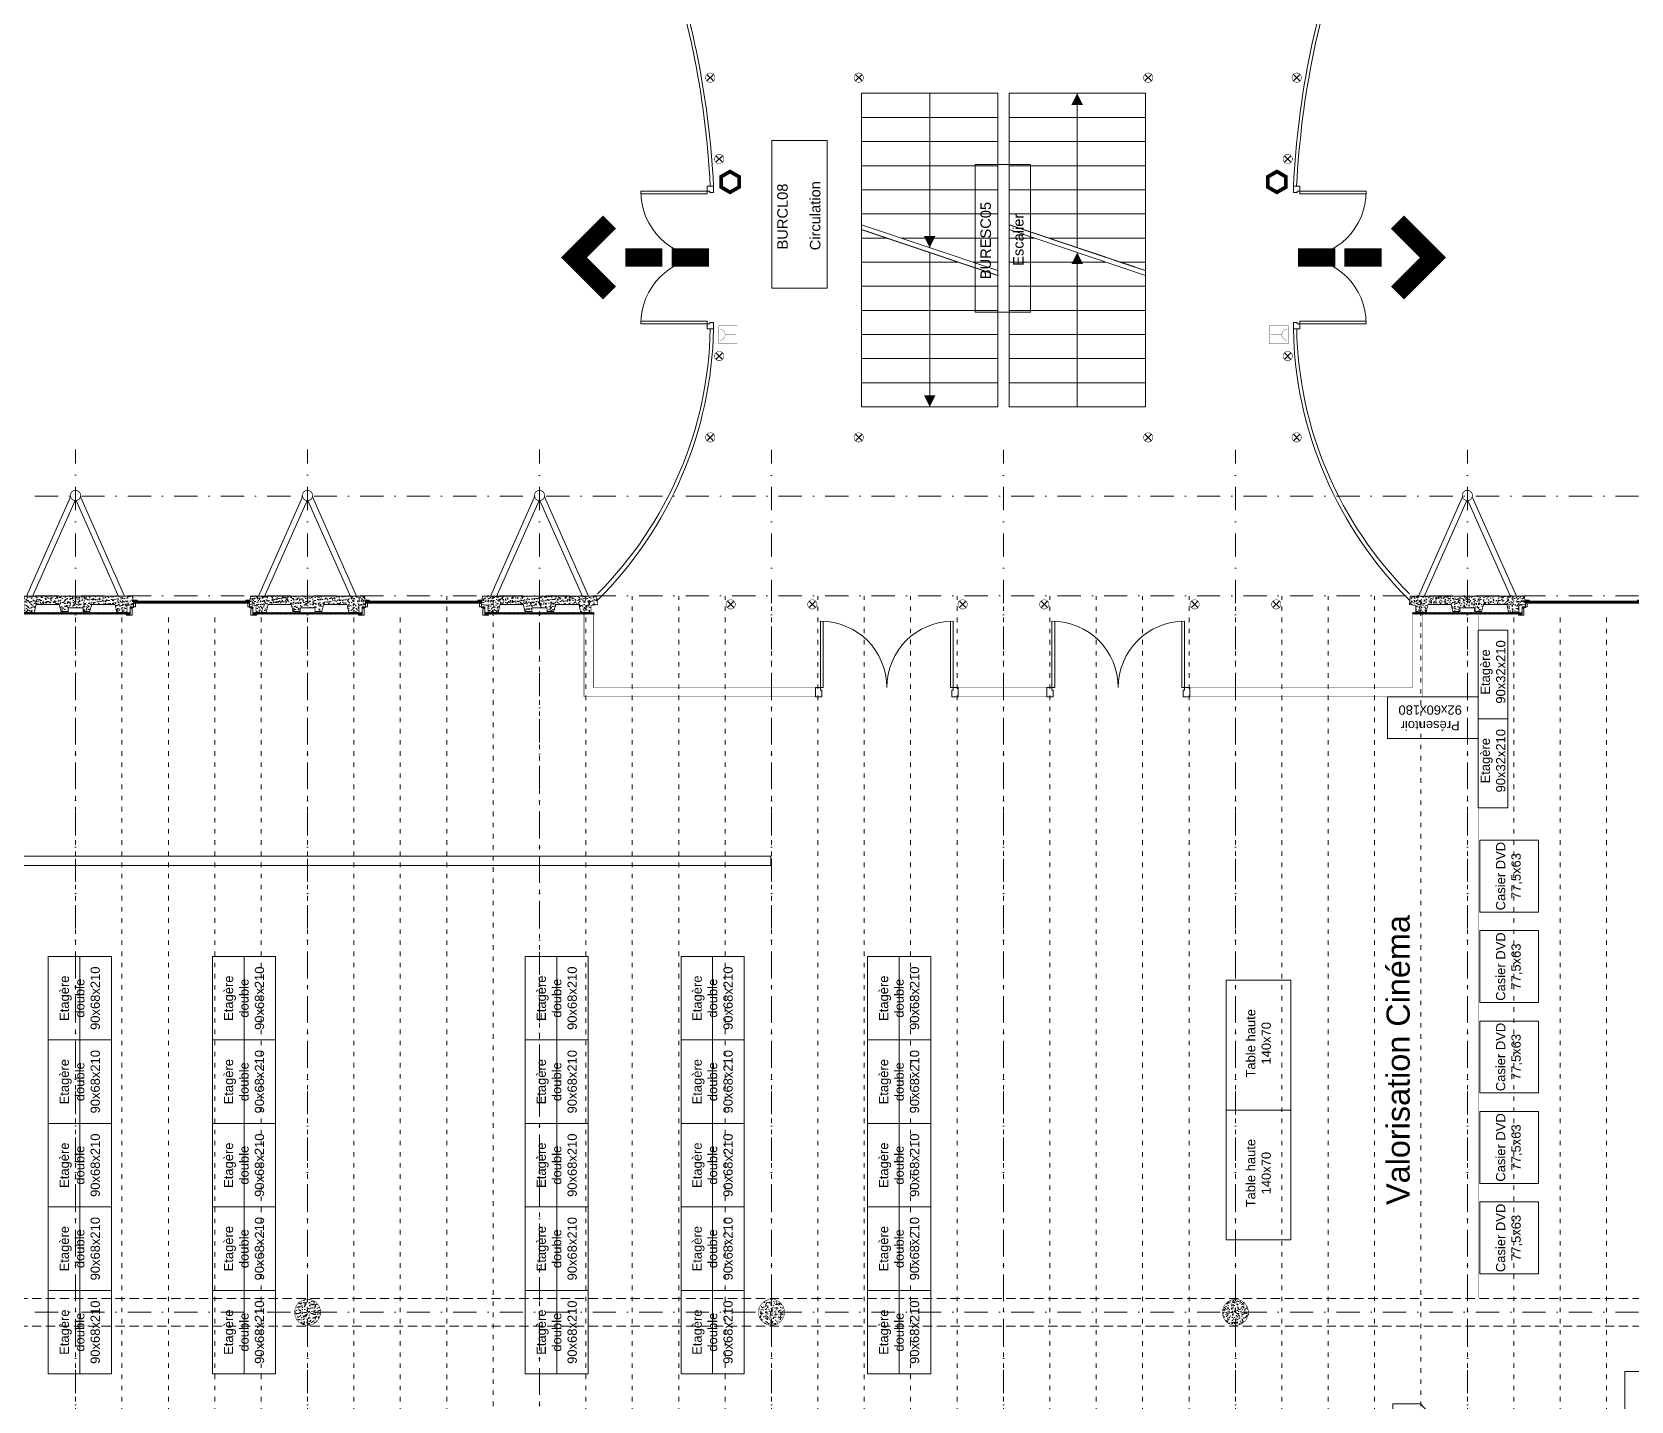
# Model space of a CAD drawing. Header units: millimetres. Extents: x 0 to 111176, y 95213 to 141729.
# Drawn here: x 55951 to 57674, y 107640 to 109116 of the extents above; entities that cross this region are included whole.
import ezdxf
from ezdxf.enums import TextEntityAlignment as Align

# ---------------------------------------------------------------- set-up
doc = ezdxf.new("R2010")
doc.units = ezdxf.units.MM
for name, pattern in [('ACAD_ISO03W100', [30, 12, -18]), ('DISCONTINU', [0.75, 0.5, -0.25]), ('HIDDEN2', [0.1875, 0.125, -0.0625]), ('TIRETPT2', [0.5, 0.25, -0.125, 0, -0.125])]:
    doc.linetypes.add(name, pattern=pattern)
doc.layers.add('CDP', color=7, linetype='Continuous', lineweight=9, true_color=0x364259)
doc.layers.add('STR_BOLLARD', color=7, linetype='Continuous', lineweight=9, true_color=0x1c1c1c)
doc.layers.add('Invisible', color=52, linetype='Continuous', lineweight=9, plot=False)
doc.layers.add('NOM_Espaces_SU', color=15, linetype='Continuous', lineweight=9, plot=False)
for name, color, linetype, lineweight in [('MEN_Ext', 115, 'Continuous', 9), ('MEN_Ext_Murs-rideaux', 113, 'Continuous', 9), ('MEN_Int', 153, 'Continuous', 9), ('MEN_Int_Escaliers', 25, 'Continuous', 9), ('MEN_Int_PCF', 177, 'Continuous', 9), ('MOB', 37, 'Continuous', 9), ('NOM_Espaces', 14, 'Continuous', 9), ('SSI-Evacuation', 90, 'Continuous', 9), ('SSI_DI', 20, 'Continuous', 9), ('SSI_UGCIS', 94, 'Continuous', 9), ('STR_BOLLARD_Axes', 252, 'Continuous', 9), ('STR_BOLLARD_projeté', 251, 'Continuous', 9)]:
    doc.layers.add(name, color=color, linetype=linetype, lineweight=lineweight)
doc.styles.add('Arial', font='arial.ttf')
doc.styles.get("Standard").update_dxf_attribs({"font": 'arial.ttf'})

# ---------------------------------------------------------------- blocks, each defined once
blk = doc.blocks.new('Fenetres Ext')
for points in [[(14.09999999846332, 3.400000005214679), (14.09999999846332, 4.400000005214679), (18.09999999846332, 4.400000005214679), (18.09999999846332, 3.400000005214679)], [(14.09999999846332, 1.400000005214679), (139.0999999735504, 1.400000005214679), (139.0999999735504, 3.400000005214679), (14.09999999846332, 3.400000005214679), (14.09999999846332, 1.400000005214679)], [(14.09999999846332, -2.599999994785321), (16.09999999846332, -2.599999994785321), (16.09999999846332, 1.400000005214679), (14.09999999846332, 1.400000005214679)], [(139.0999999735504, 3.400000005214679), (139.0999999735504, 4.400000005214679), (135.0999999735504, 4.400000005214679), (135.0999999735504, 3.400000005214679)], [(139.0999999735504, -2.599999994785321), (137.0999999735504, -2.599999994785321), (137.0999999735504, 1.400000005214679), (139.0999999735504, 1.400000005214679)], [(6.599999998463318, -10.59999999478532), (10.59999999846332, -10.59999999478532), (10.59999999846332, -3.599999994785321), (11.59999999846332, -3.599999994785321), (11.59999999846332, -4.585936534454959), (12.59999999972251, -4.585936534454959), (12.59999999846332, -11.59999999478532), (6.599999998463318, -11.59999999478532)], [(10.59999999846332, -3.599999994785321), (14.09999999846332, -3.599999994785321), (14.09999999846332, -2.599999994785321), (10.59999999846332, -2.599999994785321), (10.59999999846332, -3.599999994785321)], [(142.5999999735504, -3.599999994785321), (139.0999999735504, -3.599999994785321), (139.0999999735504, -2.599999994785321), (142.5999999735504, -2.599999994785321), (142.5999999735504, -3.599999994785321)], [(146.5999999735504, -10.59999999478532), (142.5999999735504, -10.59999999478532), (142.5999999735504, -3.599999994785321), (141.5999999735504, -3.599999994785321), (141.5999999735504, -4.585936534454959), (140.5999999722912, -4.585936534454959), (140.5999999735504, -11.59999999478532), (146.5999999735504, -11.59999999478532)]]:
    blk.add_lwpolyline(points, close=True)
blk.add_lwpolyline([(14.09999999846332, 2.400000005214679), (139.0999999735504, 2.400000005214679)])
blk = doc.blocks.new('Porte double 10')
blk.add_lwpolyline([(81.43703520298004, -8.499999990832293), (9.99999999278225, -8.499999998079147), (9.99999999254942, 5.529727786779404e-10), (0, 0), (6.984919309616089e-10, -6.999999998952262), (6.999999993247911, -6.999999998544808), (6.999999993015081, -5.499999994033715), (81.49999999022111, -5.49999999141437, -0.4142135623524235), (10.00000000023283, -76.99999999135616, -0.4142135623524235), (81.50000000465661, -148.4999999768334), (7.000000007450581, -148.4999999893189), (7.000000007450581, -146.9999999848078), (1.909211277961731e-08, -146.9999999852153), (1.862645149230957e-08, -153.9999999845168), (10.00000000814907, -153.9999999832944), (10.00000000675209, -145.4999999846332), (81.43703521694988, -145.4999999774445)], format="xyb")
blk = doc.blocks.new('panneau+contreventement')
at = {"lineweight": 5}
h = blk.add_hatch(dxfattribs=at)
h.set_pattern_fill('AR-CONC', color=252, scale=0.04, angle=360, style=0)
h.set_pattern_definition([(49.99999999999994, (6.955815479159355e-08, 17.59999999470892), (7.287386759840159, -0.6375634215561317), [0.7619999999999998, -8.381999999999998]), (354.9999999999999, (6.955815479159355e-08, 17.59999999470892), (-1.409736856998765, 7.642273809561408), [0.6096, -6.7056233668]), (100.4514446999998, (0.6072803495580956, 17.54686985470835), (5.877649883614139, 7.004710076487798), [0.6476003520000001, -7.123609784]), (46.18419999999995, (6.955815479159355e-08, 19.63199999470817), (10.8431616356852, -1.681693117309098), [1.143, -12.573]), (96.63555760999995, (0.9035960695582617, 19.49185999470865), (9.49616536206013, 9.89704498390885), [0.9714009256, -10.6854243264]), (351.18415117, (6.955815479159355e-08, 19.63199999470817), (9.496165362599092, 9.897044983421296), [0.9143986827999999, -10.0583892768]), (20.99999999999999, (1.016000069557776, 19.12399999471018), (6.064575650765295, -4.090607927483512), [0.7619999999999999, -8.382]), (326, (1.016000069557776, 19.12399999471018), (2.472081133905891, 7.367518644892768), [0.6096, -6.7056]), (71.45144499999996, (1.521381373558143, 18.78311599870722), (8.53665677114865, 3.2769107554362), [0.647600352, -7.123597503999998]), (37.49999999999993, (6.955815479159355e-08, 17.59999999470892), (0.1235441300236765, 3.382201554926124), [0, -6.624319999999999, 0, -6.8072, 0, -6.731]), (7.499999999999964, (6.955815479159355e-08, 17.59999999470892), (2.672786500412234, 4.007222992724778), [0, -3.88112, 0, -6.47192, 0, -2.5654]), (327.4999999999998, (-2.265679930442275, 17.59999999470892), (5.423623806674856, -0.2291497597069439), [0, -2.54, 0, -7.9248, 0, -10.5156]), (317.4999999999999, (-3.281679930441896, 17.59999999470892), (5.925167255440723, 1.017059641333315), [0, -3.302, 0, -5.26288, 0, -7.4676])])
h.paths.add_polyline_path([(8.000000000007276, 16.62599197128293), (8.000000000007276, 12.62599197128293), (-8, 12.62599197128293), (-8, 16.62599197128293), (-15.27348650529757, 16.62599197128293), (-17.5, 9), (-42.54545454565005, 9), (-44.5, 17.59999999831052), (-55.5, 17.59999999831052), (-55.5, 10), (-62.5, 9), (-61.5, 0), (61.5, 0), (62.5, 9), (55.5, 10), (55.5, 17.59999999831052), (44.5, 17.59999999831052), (42.5, 9), (17.50000000000728, 9), (15.72651349470971, 16.62599197128293)])
at = {"layer": 'CDP'}
h = blk.add_hatch(dxfattribs=at)
h.set_pattern_fill('ANSI31', color=256, scale=5)
h.set_pattern_definition([(45, (0, 0), (-0.4419417382415922, 0.4419417382415922), [])])
h.paths.add_polyline_path([(-59, 17.59999999831052), (-59, 19.3999999983098), (58.99999999767169, 19.3999999983098), (58.99999999767169, 17.59999999831052)])
at = {"linetype": 'Continuous', "lineweight": 5, "const_width": 0.8799999952316284}
blk.add_lwpolyline([(8.000000000007276, 16.62599197128293), (8.000000000007276, 12.62599197128293), (-8, 12.62599197128293), (-8, 16.62599197128293), (-15.27348650529757, 16.62599197128293), (-17.5, 9), (-42.54545454565005, 9), (-44.5, 17.59999999831052), (-55.5, 17.59999999831052), (-55.5, 10), (-62.5, 9), (-61.5, 0), (61.5, 0), (62.5, 9), (55.5, 10), (55.5, 17.59999999831052), (44.5, 17.59999999831052), (42.5, 9), (17.50000000000728, 9), (15.72651349470971, 16.62599197128293)], close=True, dxfattribs=at)
for points in [[(-5.29915068641867, -107.0272467950708), (-52.79727948180198, 0.03446815508141299)], [(-0.5113040249361802, -103.0238181007117), (-46.75775930929467, 1.216600178464432)], [(0.5113040249361802, -103.0238181007117), (46.75775930929467, 1.216600178464432)], [(5.29915068641867, -107.0272467950708), (52.79727948180198, 0.03446815508141299)], [(52.79745963354026, 0), (46.20254036645974, 0)]]:
    blk.add_lwpolyline(points)
at = {"const_width": 0.8}
blk.add_lwpolyline([(4.886542232529791, -105.9757763550551, 128.1178204295244), (4.962955946750299, -106.1295426030811, 0.007805315424875689)], format="xyb", close=True, dxfattribs=at)
at = {"layer": 'CDP', "const_width": 0.2}
blk.add_lwpolyline([(-59, 17.59999999831052), (-59, 19.3999999983098), (58.99999999767169, 19.3999999983098), (58.99999999767169, 17.59999999831052), (-59, 17.59999999831052)], close=True, dxfattribs=at)
blk = doc.blocks.new('poteau')
at = {"layer": 'STR_BOLLARD', "lineweight": 5}
h = blk.add_hatch(dxfattribs=at)
h.set_pattern_fill('AR-CONC', color=252, scale=0.04, angle=359.9999999999999, style=0)
h.set_pattern_definition([(49.99999999999999, (-34103.71972945715, -3518.988229174639), (7.287386759840159, -0.6375634215561317), [0.762, -8.382000000000001]), (355, (-34103.71972945715, -3518.988229174639), (-1.409736856998765, 7.642273809561408), [0.6096, -6.7056233668]), (100.4514446999999, (-34103.11244917716, -3519.04135931464), (5.877649883614139, 7.004710076487798), [0.6476003520000001, -7.123609784]), (46.18419999999993, (-34103.71972945715, -3516.956229174639), (10.8431616356852, -1.681693117309098), [1.143, -12.573]), (96.63555760999996, (-34102.81613345716, -3517.096369174639), (9.49616536206013, 9.89704498390885), [0.9714009256, -10.6854243264]), (351.18415117, (-34103.71972945715, -3516.956229174639), (9.496165362599092, 9.897044983421296), [0.9143986828, -10.0583892768]), (21, (-34102.70372945715, -3517.46422917464), (6.064575650765295, -4.090607927483512), [0.762, -8.382000000000001]), (326, (-34102.70372945715, -3517.46422917464), (2.472081133905891, 7.367518644892768), [0.6096, -6.7056]), (71.45144499999996, (-34102.19834815315, -3517.805113170639), (8.53665677114865, 3.2769107554362), [0.6476003520000001, -7.123597503999999]), (37.49999999999994, (-34103.71972945715, -3518.988229174639), (0.1235441300236765, 3.382201554926124), [0, -6.62432, 0, -6.807200000000001, 0, -6.731000000000001]), (7.499999999999974, (-34103.71972945715, -3518.988229174639), (2.672786500412234, 4.007222992724778), [0, -3.88112, 0, -6.47192, 0, -2.5654]), (327.4999999999999, (-34105.98540945715, -3518.988229174639), (5.423623806674856, -0.2291497597069439), [0, -2.54, 0, -7.9248, 0, -10.5156]), (317.4999999999999, (-34107.00140945715, -3518.988229174639), (5.925167255440723, 1.017059641333315), [0, -3.302, 0, -5.26288, 0, -7.4676])])
edge = h.paths.add_edge_path()
edge.add_arc((2.613544936025392e-10, 6.674660824046441e-11), 13.99999999999927, 284.7547730335563, 644.0803509681097)
edge.add_arc((2.613806948659203e-10, 6.66435795437792e-11), 13.99999999999917, 284.0803509681096, 284.7547730335563)
at = {"layer": 'STR_BOLLARD', "lineweight": 5, "const_width": 0.5}
blk.add_lwpolyline([(3.565555101478822, -13.53834616259883, 339.820519298623), (3.405953449982917, -13.57937705112045, 0.002942729891838111)], format="xyb", close=True, dxfattribs=at)
blk = doc.blocks.new('Banque-d-accueil_380x230')
blk.add_lwpolyline([(30, 0), (80, -55), (80, -85), (250, -85), (250, 35), (330, 35), (330, -115), (275, -165), (55, -165), (0, -115), (0, 0)], close=True)
at = {"insert": (165, -125), "char_height": 10, "attachment_point": 5, "style": 'Arial'}
blk.add_mtext_dynamic_manual_height_columns("Banque d'accueil\\P380x230", width=234.8605922671994, gutter_width=18352.47833725253, heights=[0], dxfattribs=at)
blk = doc.blocks.new('Casier-DVD_77.5x63')
blk.add_lwpolyline([(0, 63), (77.5, 63), (77.5, 0), (0, 0)], close=True)
at = {"insert": (38.75000000000091, 31.5), "char_height": 10, "attachment_point": 5, "style": 'Arial'}
blk.add_mtext_dynamic_manual_height_columns('Casier DVD\\P77,5x63', width=234.8605922671994, gutter_width=18352.47833725253, heights=[0], dxfattribs=at)
blk = doc.blocks.new('présentoir')
blk.add_lwpolyline([(0, 0), (97.70000000000073, 0), (97.70000000000073, 45), (0, 45)], close=True)
at = {"insert": (51.70000000000073, 22.5), "char_height": 10, "attachment_point": 5, "style": 'Arial'}
blk.add_mtext_dynamic_manual_height_columns('Présentoir \\P92x60x180', width=234.8605922671994, gutter_width=18352.47833725253, heights=[0], dxfattribs=at)
blk = doc.blocks.new('table-haute-140x70')
blk.add_lwpolyline([(6711.7143737484, -17551.49467922858), (6781.7143737484, -17551.49467922858), (6781.7143737484, -17691.49467922858), (6711.7143737484, -17691.49467922858)], close=True)
at = {"insert": (6746.7143737484, -17623.4430901712), "char_height": 10, "attachment_point": 5, "rotation": 270, "style": 'Arial'}
blk.add_mtext_dynamic_manual_height_columns('Table haute\\P140x70', width=234.8605922671994, gutter_width=18352.47833725253, heights=[0], dxfattribs=at)
blk = doc.blocks.new('etagere_90x32x210')
blk.add_lwpolyline([(8152.713136723027, -18318.44006590589), (8248.413136723027, -18318.44006590589), (8248.413136723027, -18286.44006590589), (8152.713136723027, -18286.44006590589)], close=True)
at = {"insert": (8203.413136723027, -18302.50090849286), "char_height": 10, "attachment_point": 5, "style": 'Arial'}
blk.add_mtext_dynamic_manual_height_columns('Etagère\\P90x32x210', width=234.8605922671994, gutter_width=18352.47833725253, heights=[0], dxfattribs=at)
blk = doc.blocks.new('etageres-doubles')
blk.add_lwpolyline([(0, 0), (68, 0), (68, -90), (0, -90), (0, 0)], close=True)
blk.add_lwpolyline([(34, 0), (34, -90)])
at = {"insert": (34, -45), "char_height": 10, "attachment_point": 5, "rotation": 270, "style": 'Arial'}
blk.add_mtext_dynamic_manual_height_columns('Etagère \\Pdouble\\P90x68x210', width=234.8605922671994, gutter_width=18352.47833725253, heights=[0], dxfattribs=at)
blk = doc.blocks.new('Esca double')
for p, q in [((-13.00000003063303, 12.00000001416686), (324.9999999693674, 12.00000001286389)), ((-13.0000000311997, -134.9999999860231), (-13.00000003063303, 12.00000001416686)), ((12.9999999688003, -134.9999999861233), (12.99999996936697, 12.00000001406661)), ((38.9999999688003, -134.9999999862235), (38.99999996936697, 12.0000000139664)), ((64.99999996880032, -134.9999999863237), (64.999999969367, 12.00000001386617)), ((90.99999996880035, -134.999999986424), (90.99999996936702, 12.00000001376594)), ((116.9999999688004, -134.9999999865242), (116.9999999693671, 12.00000001366571)), ((133.8820943152711, -134.9999999865067), (183.3938992372431, 12.00000001340977)), ((142.9999999689651, -92.26467262688318), (142.9999999693671, 12.00000001356548)), ((168.9999999692627, -15.07096080463564), (168.9999999693671, 12.00000001346527)), ((194.9999999688005, -134.9999999868249), (194.9999999693672, 12.00000001336504)), ((220.9999999688005, -134.9999999869251), (220.9999999693672, 12.00000001326479)), ((246.9999999688006, -134.9999999870253), (246.9999999693673, 12.00000001316458)), ((272.9999999688006, -134.9999999871255), (272.9999999693673, 12.00000001306435)), ((298.9999999688007, -134.9999999872258), (298.9999999693674, 12.00000001296412)), ((324.9999999688007, -134.9999999871361), (324.9999999693674, 12.00000001286389)), ((168.9999999688004, -134.9999999867246), (168.9999999692024, -30.73532736427996)), ((324.999999969084, -61.4999999909495), (158.6379967749907, -61.4999999903082)), ((142.9999999688004, -134.9999999866244), (142.9999999689047, -107.9290391682598)), ((-13.0000000311997, -134.9999999860231), (324.9999999688007, -134.9999999871361)), ((-13.0000000311997, -146.9836496618428), (-13.00000003176638, -293.9836496618428)), ((324.9999999688007, -146.9836496629559), (-13.0000000311997, -146.9836496618428)), ((12.9999999688003, -146.9836496617532), (12.99999996823362, -293.983649661943)), ((38.99999996880035, -146.9836496618534), (38.99999996823368, -293.9836496620433)), ((64.99999996880041, -146.9836496619536), (64.99999996823374, -293.9836496621435)), ((90.99999996880047, -146.9836496620538), (90.9999999682338, -293.9836496622437)), ((116.9999999688005, -146.9836496621541), (116.9999999682338, -293.983649662344)), ((178.1179056223299, -146.9836496624722), (128.6061007003579, -293.9836496623887)), ((142.9999999688006, -146.9836496622543), (142.9999999683986, -251.248322284699)), ((168.9999999688006, -146.9836496623545), (168.9999999686962, -174.0546104807191)), ((194.9999999688006, -146.9836496624548), (194.9999999682339, -293.9836496626447)), ((220.9999999688006, -146.983649662555), (220.999999968234, -293.9836496627449)), ((246.9999999688007, -146.9836496626552), (246.999999968234, -293.9836496628451)), ((272.9999999688007, -146.9836496627555), (272.999999968234, -293.9836496629453)), ((298.9999999688007, -146.9836496628557), (298.999999968234, -293.9836496630455)), ((324.9999999688007, -146.9836496629559), (324.999999968234, -293.9836496631458)), ((168.9999999686358, -189.7189770220958), (168.9999999682339, -293.9836496625444)), ((-13.00000003148301, -220.4836496580294), (153.3620031626103, -220.4836496586707)), ((142.9999999683383, -266.9126888443433), (142.9999999682339, -293.9836496624442)), ((324.999999968234, -293.9836496631458), (-13.00000003176638, -293.9836496618428))]:
    blk.add_line(p, q)
at = {"linetype": 'DISCONTINU'}
for p, q in [((128.6061007104215, -134.9999999864894), (178.1179056206777, 12.00000001343011)), ((153.3620031630943, -61.49999998920225), (-13.00000003091637, -61.49999998895366)), ((183.3938992271795, -146.9836496624896), (133.8820943169233, -293.9836496624091)), ((158.6379967745067, -220.4836496597767), (324.9999999685173, -220.4836496600253))]:
    blk.add_line(p, q, dxfattribs=at)
for points in [[(-13.00000003091637, -61.4999999859281), (-0.5000000295193843, -67.74999998828551), (-0.5000000310327835, -55.24999998959518)], [(158.6379967810419, -61.49999998728264), (171.1379967824389, -67.74999998964005), (171.1379967809255, -55.24999999094972)], [(153.3620031565591, -220.4836496616963), (140.8620031551621, -214.2336496593389), (140.8620031566755, -226.7336496580292)], [(324.9999999685174, -220.4836496630508), (312.4999999671204, -214.2336496606934), (312.4999999686338, -226.7336496593838)]]:
    blk.add_solid(points)
blk = doc.blocks.new('PO14A')
blk.add_lwpolyline([(-9.999999995525855, -78.43703521069969), (-9.99999999555996, -6.999999993421824), (-1.499999996087809, -6.999999993916362), (-1.499999995550638, 0), (-8.49999999555564, 3.922195901395753e-10), (-8.49999999555564, -3.99999999361782), (-6.999999990907213, -3.99999999361782), (-6.999999995832695, -78.49999999804496, -0.4142135623524235), (-78.4999999955545, -6.999999993916362, -0.4142135623524235), (-149.9999999952763, -78.49999999804496), (-150.0000000002018, -3.99999999361782), (-148.4999999955534, -3.99999999361782), (-148.4999999955534, 3.922195901395753e-10), (-155.4999999955584, 0), (-155.4999999950212, -6.999999993916362), (-146.999999995549, -6.999999993421824), (-146.9999999955832, -78.43703521069969)], format="xyb")
blk = doc.blocks.new('Potelet')
at = {"lineweight": 0, "const_width": 0.5}
blk.add_lwpolyline([(-1.600976329688904, 4.736757835458326, 7.011262514145348), (1.19217006630147, 4.855793501891813, 0.1426276648438825)], format="xyb", close=True, dxfattribs=at)
at = {"ltscale": 5}
for points in [[(-3.535533905932737, -3.535533905932737), (3.535533905932738, 3.535533905932738)], [(-3.535533905932738, 3.535533905932738), (3.535533905932737, -3.535533905932737)]]:
    blk.add_lwpolyline(points, dxfattribs=at)
blk = doc.blocks.new('BLOCLOCAL')
blk.add_lwpolyline([(0, 0.371824271303467), (0.9958800605197923, 0.371824271303467), (0.9958800605197923, 0), (0, 0)], close=True)
at = {"linetype": 'Continuous'}
blk.add_attdef('AFFECTATION', text='', height=0.0705547034740448, dxfattribs=at).set_placement((0.487939872969227, 0.04559894081668858), align=Align.CENTER)
at = {"layer": 'NOM_Espaces_SU', "linetype": 'Continuous'}
blk.add_attdef('CODE', text='', height=0.0705547034740448, dxfattribs=at).set_placement((0.4827368221802061, 0.2657278162891714), align=Align.CENTER)
blk = doc.blocks.new('Fleche-evac')
at = {"layer": 'SSI-Evacuation', "const_width": 20}
for points in [[(0, 0), (0, -40.00000000000003)], [(0, -50.00000000000003), (0, -90.00000000000003)], [(38.28427124746167, -107.0710678118653), (0, -145.3553390593279), (-38.28427124746167, -107.0710678118653)]]:
    blk.add_lwpolyline(points, dxfattribs=at)
blk = doc.blocks.new('Déclencheur-manuel')
at = {"const_width": 0.3}
blk.add_lwpolyline([(0, 0), (10, 0), (10, 20), (-10, 20), (-9.999985865492476, -7.067241274999348e-06)], close=True, dxfattribs=at)
blk.add_lwpolyline([(-5.933901802327859, 18.3424776436577, 0.8646110723044432), (6.150639911274289, 18.59244941637581)], format="xyb", dxfattribs=at)
blk.add_lwpolyline([(-0.09998414403601075, 1.42783105989156), (-0.09537600923237924, 13.244760594187)], dxfattribs=at)
blk = doc.blocks.new('boitier-UGCIS')
at = {"ltscale": 5, "const_width": 4}
blk.add_lwpolyline([(-11.17476362731168, 0), (-5.587381813655611, -9.677629182538226), (5.587381813655838, -9.677629182538226), (11.17476362731168, 0), (5.587381813655838, 9.67762918253834), (-5.587381813655838, 9.67762918253834)], close=True, dxfattribs=at)
blk = doc.blocks.new('escalier-liaison')
at = {"layer": 'MEN_Ext_Murs-rideaux'}
for centre, radius, start, end in [((188.5043841797401, 736.3440433654214), 423.9813112635907, 224.8168895355722, 268.8673874899694), ((187.9561937729343, 730.1628094593543), 414.256455747961, 224.9483111907741, 268.9166300194646), ((286.1826341202422, 1269.443007522532), 954.7018994213403, 272.8783634282235, 290.4663820297085), ((286.0938211541057, 1270.038075966862), 958.7962684330665, 272.8713755520196, 290.3882514624622), ((188.5043841797401, -736.3414345349847), 423.9813112635907, 91.13261251003388, 135.1831104646124), ((187.9561937729343, -730.1602006289177), 414.256455747961, 91.08336998053866, 135.051688809219), ((286.0938211541057, -1270.035467136426), 958.7962684330665, 69.61174853756528, 87.12862444798364), ((286.1826341202422, -1269.440398692095), 954.7018994213403, 69.53361797039797, 87.12163657177976)]:
    blk.add_arc(centre, radius, start, end, dxfattribs=at)
at = {"layer": 'MEN_Int', "extrusion": (0, 0, -1), "xscale": -1, "rotation": 180}
blk.add_blockref('PO14A', (-178.6237448587445, 312.4455682734661), dxfattribs=at)
at = {"layer": 'MEN_Int', "extrusion": (0, 0, -1)}
blk.add_blockref('PO14A', (-178.6237448587445, -312.4429594430294), dxfattribs=at)
at = {"layer": 'MEN_Int_Escaliers'}
blk.add_blockref('Esca double', (109.1367397225499, 140.9909384560087), dxfattribs=at)
at = {"layer": 'NOM_Espaces', "xscale": 160, "yscale": 160, "zscale": 160}
for p, values in [((224.1033951646336, 189.9940983423367), {'CODE': 'BURCL08', 'AFFECTATION': 'Circulation'}), ((198.1840319476105, -28.9557415194904), {'CODE': 'BURESC05', 'AFFECTATION': 'Escalier'})]:
    blk.add_blockref('BLOCLOCAL', p, dxfattribs=at).add_auto_attribs(values)
at = {"layer": 'SSI-Evacuation', "xscale": -1, "rotation": 180}
blk.add_blockref('Fleche-evac', (257.1237448512722, 317.5056127718199), dxfattribs=at)
at = {"layer": 'SSI-Evacuation'}
blk.add_blockref('Fleche-evac', (257.1237448512722, -317.5030039413832), dxfattribs=at)
at = {"layer": 'SSI_DI', "xscale": -1}
blk.add_blockref('Déclencheur-manuel', (173.9548093853905, 286.8132674994013), dxfattribs=at)
at = {"layer": 'SSI_DI', "rotation": 180}
blk.add_blockref('Déclencheur-manuel', (173.9548093853905, -286.8106586689646), dxfattribs=at)
at = {"layer": 'SSI_UGCIS', "xscale": -1, "rotation": 180}
blk.add_blockref('boitier-UGCIS', (338.6272125263591, 294.6802923727046), dxfattribs=at)
at = {"layer": 'SSI_UGCIS'}
blk.add_blockref('boitier-UGCIS', (338.6272125263591, -294.6776835422679), dxfattribs=at)
at = {"layer": 'STR_BOLLARD', "rotation": 180}
for p in [(63.23776289478667, 316.0000382581275), (150.8737448512722, 306.3313365407594), (63.23776289478667, 156.0000382581275)]:
    blk.add_blockref('Potelet', p, dxfattribs=at)
at = {"layer": 'STR_BOLLARD', "xscale": -1, "rotation": 180}
for p in [(363.3737448512722, 306.3313365407594), (451.0097268077577, 316.0000382581275), (451.0097268077577, 156.0000382581275)]:
    blk.add_blockref('Potelet', p, dxfattribs=at)
at = {"layer": 'STR_BOLLARD'}
for p in [(-116.7622371052133, 294.0001852161004), (-116.7622371052133, 206.0001852161004), (631.0097268077577, 206.0001852161004), (-116.7622371052133, 44.00025217855728), (631.0097268077577, 44.00025217855728), (-116.7622371052133, -43.99771468270046), (631.0097268077577, -43.99771468270046), (451.0097268077577, -155.9977146827005), (-116.7622371052133, -205.9977146827005), (631.0097268077577, -205.9977146827005), (-116.7622371052133, -293.9977146827005), (363.3737448512722, -306.3288011482146), (451.0097268077577, -315.9975028655826)]:
    blk.add_blockref('Potelet', p, dxfattribs=at)
at = {"layer": 'STR_BOLLARD', "xscale": -1}
for p in [(63.23776289478667, -155.9977146827005), (150.8737448512722, -306.3288011482146), (63.23776289478667, -315.9975028655826)]:
    blk.add_blockref('Potelet', p, dxfattribs=at)

msp = doc.modelspace()

# ---------------------------------------------------------------- linework, layer by layer
at = {"layer": 'CDP', "const_width": 0.5}
for points in [[(56536.85188966081, 108488.9130562803), (56457.65188966179, 108488.913056287)], [(56545.65188965154, 108488.9130562841), (56545.65188964083, 108398.9130562778)], [(56555.65188964409, 108488.9130562904), (56555.65188964269, 108408.9130562779)], [(57438.85188957606, 108488.9130562816), (57438.85188956814, 108408.9130562843), (57198.39349971012, 108408.913056272)], [(57448.85188957163, 108488.9130562802), (57448.85188956139, 108398.9130562858), (57198.39349971478, 108398.9130562834)], [(57509.25188948421, 108487.1130562849), (57509.25188949003, 107750.8427610516)], [(56794.98221123404, 108398.9130562795), (56545.65188964083, 108398.9130562778)], [(56794.98221124987, 108408.9130562762), (56555.65188964269, 108408.9130562779)], [(57044.39349973737, 108408.913056286), (56948.98221122938, 108408.913056275)], [(57044.39349973457, 108398.913056277), (56948.98221123032, 108398.9130562822)], [(57622.25188954826, 107735.5533984203), (57632.251889545, 107735.5533984204)]]:
    msp.add_lwpolyline(points, dxfattribs=at)
at = {"layer": 'CDP'}
msp.add_lwpolyline([(54263.25188991334, 108226.9496513651), (56746.98221124463, 108226.9496513651), (56746.98221124463, 108216.9496513651), (54263.25188991334, 108216.9496513651)], close=True, dxfattribs=at)
at = {"layer": 'STR_BOLLARD', "linetype": 'HIDDEN2', "ltscale": 80}
for points in [[(51750.75189010129, 107750.5318741623), (58742.47039244108, 107750.2624168417)], [(51750.75189010129, 107720.5318741401), (58742.21631629776, 107720.2624266114)]]:
    msp.add_lwpolyline(points, dxfattribs=at)
at = {"layer": 'STR_BOLLARD_Axes', "linetype": 'TIRETPT2', "ltscale": 100}
for points in [[(55997.64372225878, 106245.4149519365), (55997.69350752439, 108665.2868243489)], [(56247.64372215297, 106245.4098085582), (56247.69350741857, 108665.2816809706)], [(56497.64372204716, 106245.4046651799), (56497.69350731275, 108665.2765375923)], [(56747.64372194133, 106245.3995218016), (56747.69350720694, 108665.2713942141)], [(56997.64372183551, 106245.3943784234), (56997.69350710112, 108665.2662508358)], [(57247.6437217297, 106245.3892350451), (57247.6935069953, 108665.2611074575)], [(57497.64372162388, 106245.3840916669), (57497.69350688948, 108665.2559640793)], [(50643.2041462076, 108615.386316882), (58888.09632947834, 108615.23048093)], [(50643.2040990572, 108507.386316882), (58888.09466832739, 108507.7638335545)], [(50643.20409608661, 107735.386316882), (58888.09466832739, 107735.386316882)]]:
    msp.add_lwpolyline(points, dxfattribs=at)
at = {"layer": 'STR_BOLLARD_projeté', "color": 252, "linetype": 'ACAD_ISO03W100', "lineweight": 5, "ltscale": 0.4}
for points in [[(56397.65188945129, 106463.3827582314), (56397.65188945129, 108507.384372169)], [(56447.65188945129, 106482.2901514453), (56447.65188945129, 108507.384372169)], [(56497.65188945129, 106482.2901514453), (56497.65188945129, 108507.384372169)], [(56547.65188945129, 106463.3827582314), (56547.65188945129, 108507.384372169)], [(56597.65188945129, 106463.3827582314), (56597.65188945129, 108507.384372169)], [(56647.65188945129, 106463.3827582314), (56647.65188945129, 108507.384372169)], [(56697.65188945129, 106463.3827582314), (56697.65188945129, 108507.384372169)], [(56747.65188945129, 106463.3827582314), (56747.65188945129, 108507.384372169)], [(56797.65188945129, 106463.3827582314), (56797.65188945129, 108507.384372169)], [(56847.65188945129, 106463.3827582314), (56847.65188945129, 108507.384372169)], [(56897.65188945129, 106463.3827582314), (56897.65188945129, 108507.384372169)], [(56947.65188945129, 106463.3827582314), (56947.65188945129, 108507.384372169)], [(56997.65188945129, 106463.3827582314), (56997.65188945129, 108507.384372169)], [(57047.65188945129, 106463.3827582314), (57047.65188945129, 108507.384372169)], [(57097.65188945129, 106463.3827582314), (57097.65188945129, 108507.384372169)], [(57147.65188945129, 106463.3827582314), (57147.65188945129, 108507.384372169)], [(57197.65188945129, 106463.3827582314), (57197.65188945129, 108507.384372169)], [(57247.65188945129, 106463.3827582314), (57247.65188945129, 108507.384372169)], [(57297.65188945129, 106463.3827582314), (57297.65188945129, 108507.384372169)], [(57347.65188945129, 106463.3827582314), (57347.65188945129, 108507.384372169)], [(57397.65188945129, 106463.3827582314), (57397.65188945129, 108507.384372169)], [(57447.65188945129, 106482.2901369255), (57447.65188945129, 108507.384372169)], [(55997.65188972286, 106463.3827582314), (55997.65188972286, 108489.2791454891)], [(56047.65188972286, 106463.3827582314), (56047.65188972286, 108489.2791454891)], [(56097.65188972286, 106463.3827582314), (56097.65188972286, 108489.2791454891)], [(56147.65188972286, 106463.3827582314), (56147.65188972286, 108489.2791454891)], [(56197.65188972286, 106463.3827582314), (56197.65188972286, 108489.2791454891)], [(56247.65188945129, 106463.3827582314), (56247.65188945129, 108489.2791454891)], [(56297.65188945129, 106463.3827582314), (56297.65188945129, 108489.2791454891)], [(56347.65188945129, 106463.3827582314), (56347.65188945129, 108489.2791454891)], [(57497.65188945129, 106463.3827582314), (57497.65188945129, 108489.2791309693)], [(57547.65188945129, 106463.3827582314), (57547.65188945129, 108489.2791309693)], [(57597.65188945129, 106463.3827582314), (57597.65188945129, 108489.2791309693)], [(57647.65188945129, 106463.3827582314), (57647.65188945129, 108489.2791309693)]]:
    msp.add_lwpolyline(points, dxfattribs=at)

# ---------------------------------------------------------------- block references
at = {"layer": 'Invisible', "rotation": 90}
msp.add_blockref('escalier-liaison', (56997.69247842465, 108615.2662112801), dxfattribs=at)
at = {"layer": 'MEN_Ext'}
for p in [(56046.05188895941, 108498.5861622412), (56296.05188892868, 108498.5861622445), (57546.05188880574, 108498.5861622451)]:
    msp.add_blockref('Fenetres Ext', p, dxfattribs=at)
at = {"layer": 'MEN_Int_PCF', "rotation": 90}
for p in [(56794.98221124568, 108398.9130562636), (57044.39349972689, 108398.9130562639)]:
    msp.add_blockref('Porte double 10', p, dxfattribs=at)
at = {"layer": 'MOB'}
for name, p, rotation in [('etagere_90x32x210', (39222.81182357883, 100222.2508126094), 90), ('présentoir', (57509.2518894849, 108398.7757097927), 180), ('etagere_90x32x210', (39222.81182357921, 100126.5508126094), 90), ('Casier-DVD_77.5x63', (57574.2196030907, 108166.8396814242), 90), ('Casier-DVD_77.5x63', (57574.2196030907, 108069.3396814242), 90), ('etageres-doubles', (56036.25188968542, 108028.9496513651), 180), ('etageres-doubles', (56213.25188968542, 108028.9496513651), 180), ('etageres-doubles', (56550.25188963117, 108028.9496513651), 180), ('etageres-doubles', (56718.25188963117, 108028.9496513651), 180), ('etageres-doubles', (56919.25188963117, 108028.9496513651), 180), ('table-haute-140x70', (64019.26626323308, 90401.93029029359), 180), ('Casier-DVD_77.5x63', (57574.21960302911, 107971.8396814242), 90), ('etageres-doubles', (56036.25188968542, 107938.9496513651), 180), ('etageres-doubles', (56213.25188968542, 107938.9496513651), 180), ('etageres-doubles', (56550.25188963117, 107938.9496513651), 180), ('etageres-doubles', (56718.25188963117, 107938.9496513651), 180), ('etageres-doubles', (56919.25188963117, 107938.9496513651), 180), ('table-haute-140x70', (64019.26626323308, 90261.93029029359), 180), ('Casier-DVD_77.5x63', (57574.21960305991, 107874.3396814242), 90), ('etageres-doubles', (56036.25188968542, 107848.9496513651), 180), ('etageres-doubles', (56213.25188968542, 107848.9496513651), 180), ('etageres-doubles', (56550.25188963117, 107848.9496513651), 180), ('etageres-doubles', (56718.25188963117, 107848.9496513651), 180), ('etageres-doubles', (56919.25188963117, 107848.9496513651), 180), ('etageres-doubles', (56036.25188968542, 107758.9496513651), 180), ('etageres-doubles', (56213.25188968542, 107758.9496513651), 180), ('etageres-doubles', (56550.25188963117, 107758.9496513651), 180), ('etageres-doubles', (56718.25188963117, 107758.9496513651), 180), ('etageres-doubles', (56919.25188963117, 107758.9496513651), 180), ('Casier-DVD_77.5x63', (57574.2196030907, 107776.8396814242), 90), ('etageres-doubles', (56036.25188968542, 107668.9496513651), 180), ('etageres-doubles', (56213.25188968542, 107668.9496513651), 180), ('etageres-doubles', (56550.25188963117, 107668.9496513651), 180), ('etageres-doubles', (56718.25188963117, 107668.9496513651), 180), ('etageres-doubles', (56919.25188963117, 107668.9496513651), 180)]:
    msp.add_blockref(name, p, dxfattribs=dict(at, rotation=rotation))
msp.add_blockref('Banque-d-accueil_380x230', (57417.25188954398, 107636.5533984145), dxfattribs=at)
at = {"layer": 'STR_BOLLARD', "rotation": 180}
for p in [(55997.65188873028, 108507.3861622454), (56247.65188870531, 108507.3861622467), (56497.65188867516, 108507.3861623576), (57497.63385025327, 108507.3861622429)]:
    msp.add_blockref('panneau+contreventement', p, dxfattribs=at)
at = {"layer": 'STR_BOLLARD'}
for p in [(56247.67437620414, 107735.386316882), (56747.67437620414, 107735.386316882), (57247.67437620414, 107735.386316882)]:
    msp.add_blockref('poteau', p, dxfattribs=at)

# ---------------------------------------------------------------- texts
at = {"layer": 'MOB', "insert": (57423.1514139646, 108007.3375878481), "char_height": 25, "attachment_point": 5, "rotation": 89.99999999999999, "style": 'Arial'}
msp.add_mtext_dynamic_manual_height_columns('Valorisation Cinéma', width=501.6954130432568, gutter_width=18352.47833725253, heights=[0], dxfattribs=at)

doc.saveas('drawing.dxf')
